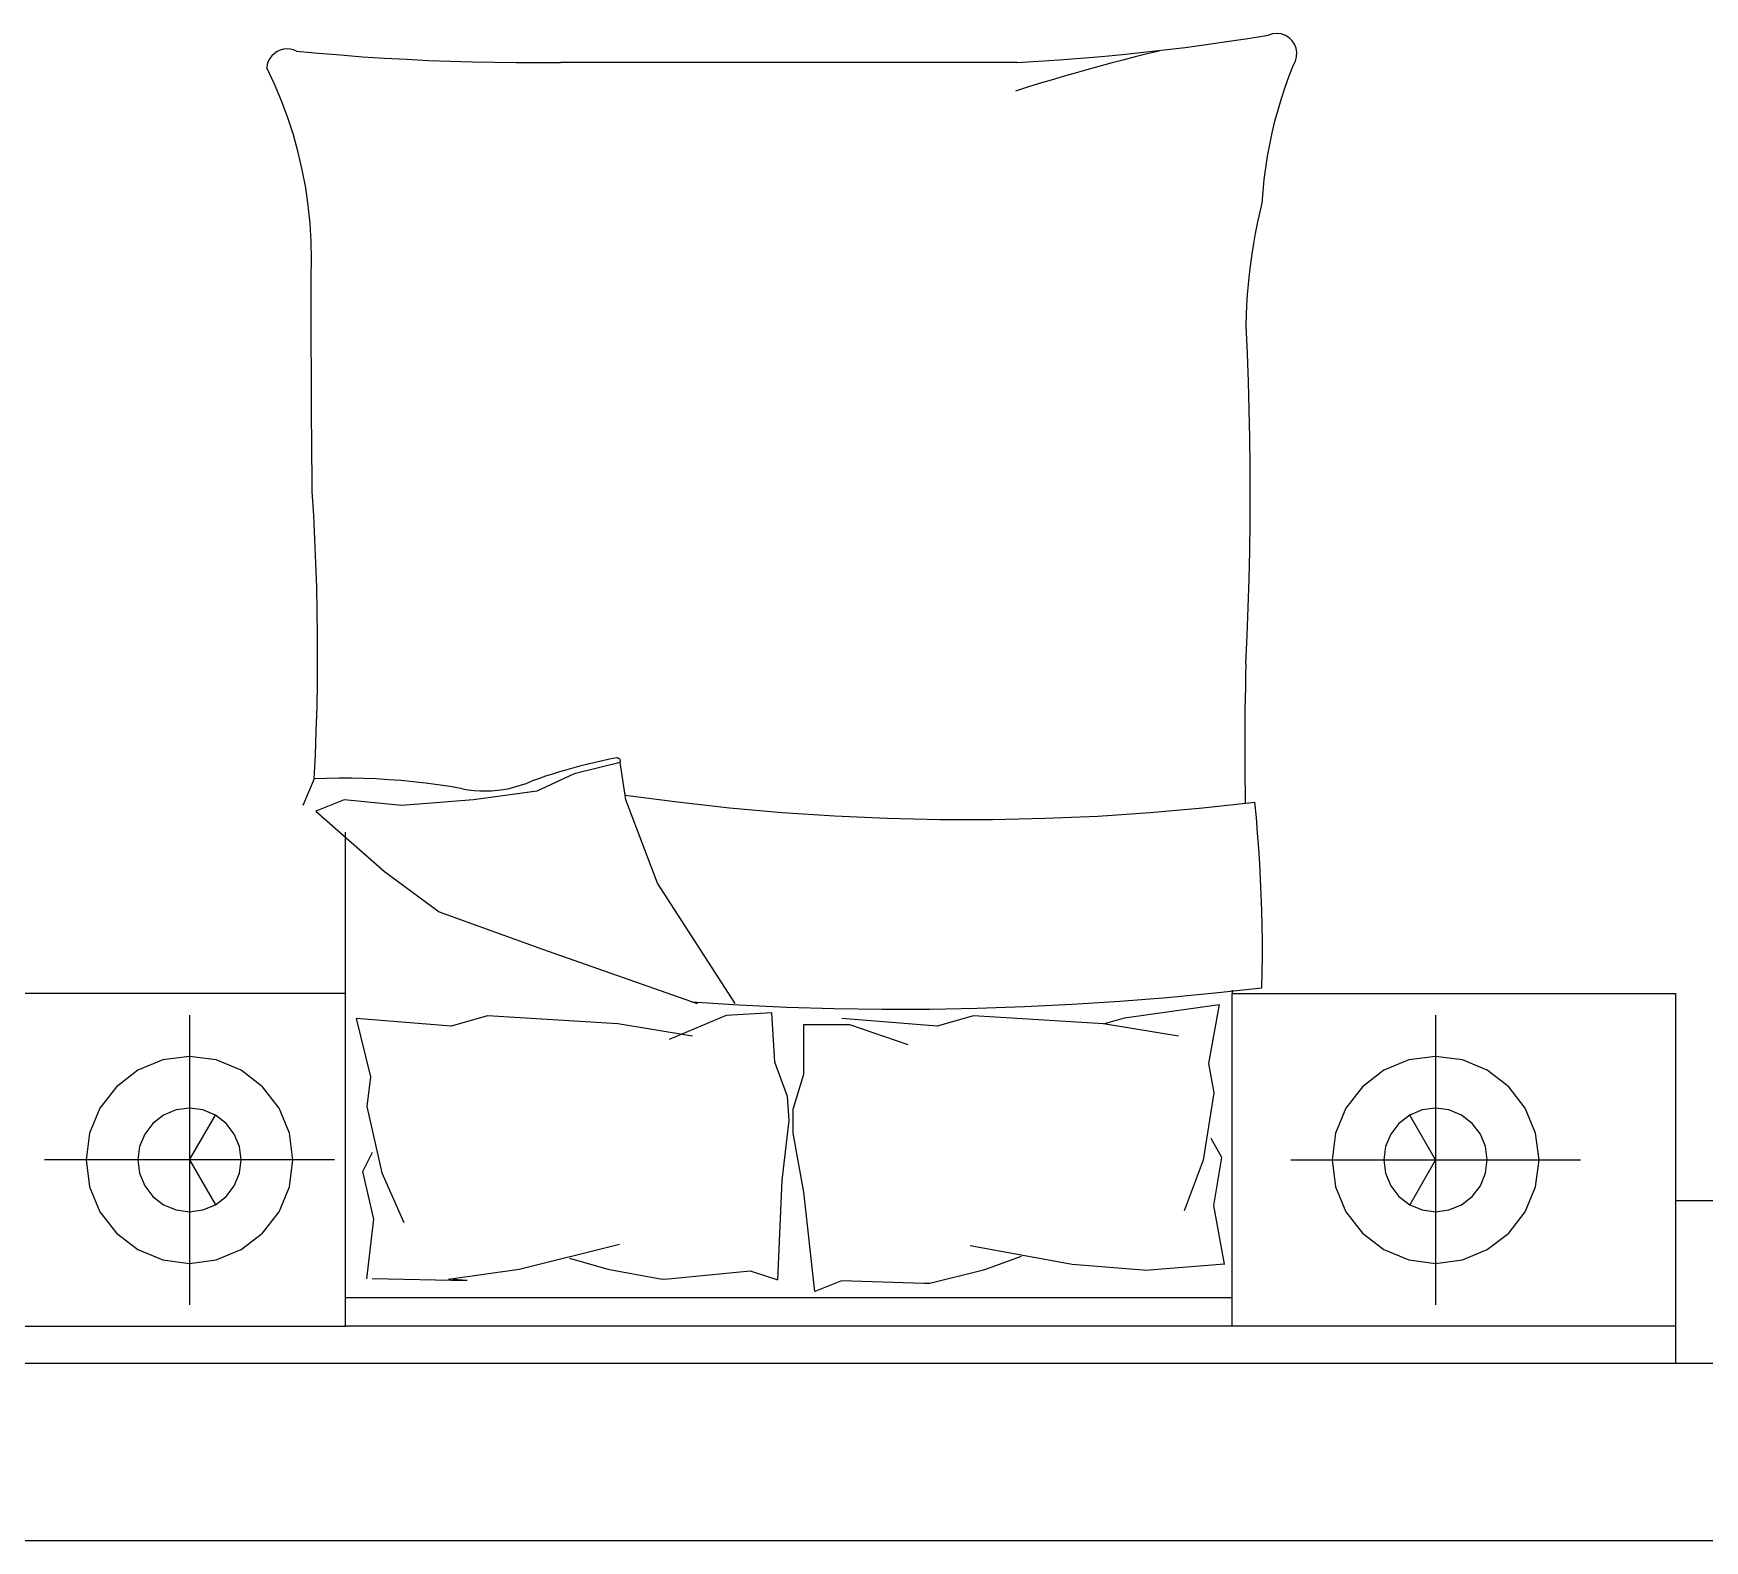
# Model space of a CAD drawing. Header units: centimetres. Extents: x 921 to 2601, y 2858 to 4336.
# Drawn here: x 1138.7 to 1388, y 3173.7 to 3398.5 of the extents above; entities that cross this region are included whole.
import ezdxf

# ---------------------------------------------------------------- set-up
doc = ezdxf.new("R2010")
doc.units = ezdxf.units.CM
doc.layers.add('結構', color=7, linetype='Continuous')

msp = doc.modelspace()

# ---------------------------------------------------------------- linework, layer by layer
at = {"layer": '結構'}
for p, q in [((1316.74, 3397.26), (1319.85, 3397.73)), ((1319.85, 3397.73), (1322.95, 3398.23)), ((1323.56, 3398.42), (1322.95, 3398.23)), ((1324.21, 3398.48), (1323.56, 3398.42)), ((1324.85, 3398.4), (1324.21, 3398.48)), ((1325.45, 3398.18), (1324.85, 3398.4)), ((1326, 3397.84), (1325.45, 3398.18)), ((1326.46, 3397.39), (1326, 3397.84)), ((1326.82, 3396.86), (1326.46, 3397.39)), ((1174.29, 3395.15), (1173.99, 3394.75)), ((1174.66, 3395.5), (1174.29, 3395.15)), ((1175.07, 3395.78), (1174.66, 3395.5)), ((1175.53, 3395.99), (1175.07, 3395.78)), ((1176.01, 3396.12), (1175.53, 3395.99)), ((1176.51, 3396.17), (1176.01, 3396.12)), ((1177.01, 3396.13), (1176.51, 3396.17)), ((1177.5, 3396.02), (1177.01, 3396.13)), ((1177.97, 3395.83), (1177.5, 3396.02)), ((1177.97, 3395.83), (1181.24, 3395.53)), ((1181.24, 3395.53), (1184.51, 3395.26)), ((1184.51, 3395.26), (1187.79, 3395.01)), ((1187.79, 3395.01), (1191.07, 3394.8)), ((1294.88, 3394.78), (1298.01, 3395.05)), ((1298.01, 3395.05), (1301.14, 3395.34)), ((1301.14, 3395.34), (1304.27, 3395.67)), ((1303.03, 3394.97), (1301.23, 3394.51)), ((1304.82, 3395.41), (1303.03, 3394.97)), ((1304.27, 3395.67), (1307.39, 3396.02)), ((1306.62, 3395.85), (1304.82, 3395.41)), ((1307.39, 3396.02), (1310.51, 3396.4)), ((1310.51, 3396.4), (1313.62, 3396.82)), ((1313.62, 3396.82), (1316.74, 3397.26)), ((1327.06, 3396.26), (1326.82, 3396.86)), ((1326.95, 3394.36), (1327.12, 3394.98)), ((1327.16, 3395.62), (1327.06, 3396.26)), ((1327.12, 3394.98), (1327.16, 3395.62)), ((1173.6, 3393.83), (1173.52, 3393.33)), ((1174.67, 3390.89), (1173.52, 3393.33)), ((1173.76, 3394.3), (1173.6, 3393.83)), ((1173.99, 3394.75), (1173.76, 3394.3)), ((1191.07, 3394.8), (1194.35, 3394.62)), ((1194.35, 3394.62), (1197.63, 3394.46)), ((1197.63, 3394.46), (1200.92, 3394.34)), ((1200.92, 3394.34), (1204.2, 3394.24)), ((1204.2, 3394.24), (1207.49, 3394.18)), ((1207.49, 3394.18), (1210.77, 3394.14)), ((1210.77, 3394.14), (1214.06, 3394.13)), ((1214.06, 3394.13), (1217.34, 3394.15)), ((1285.47, 3394.15), (1217.34, 3394.15)), ((1285.47, 3394.15), (1288.61, 3394.33)), ((1288.61, 3394.33), (1291.74, 3394.54)), ((1291.74, 3394.54), (1294.88, 3394.78)), ((1294.08, 3392.57), (1292.3, 3392.05)), ((1295.86, 3393.07), (1294.08, 3392.57)), ((1297.65, 3393.56), (1295.86, 3393.07)), ((1299.44, 3394.04), (1297.65, 3393.56)), ((1301.23, 3394.51), (1299.44, 3394.04)), ((1326.01, 3392.13), (1326.65, 3393.79)), ((1326.65, 3393.79), (1326.95, 3394.36)), ((1175.72, 3388.41), (1174.67, 3390.89)), ((1286.98, 3390.45), (1285.21, 3389.89)), ((1288.75, 3390.99), (1286.98, 3390.45)), ((1290.52, 3391.53), (1288.75, 3390.99)), ((1292.3, 3392.05), (1290.52, 3391.53)), ((1324.86, 3388.78), (1325.41, 3390.47)), ((1325.41, 3390.47), (1326.01, 3392.13)), ((1176.66, 3385.89), (1175.72, 3388.41)), ((1324.36, 3387.08), (1324.86, 3388.78)), ((1177.49, 3383.33), (1176.66, 3385.89)), ((1323.49, 3383.65), (1323.9, 3385.37)), ((1323.9, 3385.37), (1324.36, 3387.08)), ((1178.21, 3380.74), (1177.49, 3383.33)), ((1323.12, 3381.92), (1323.49, 3383.65)), ((1178.83, 3378.12), (1178.21, 3380.74)), ((1322.53, 3378.42), (1322.8, 3380.18)), ((1322.8, 3380.18), (1323.12, 3381.92)), ((1179.33, 3375.47), (1178.83, 3378.12)), ((1322.31, 3376.67), (1322.53, 3378.42)), ((1179.72, 3372.81), (1179.33, 3375.47)), ((1322.13, 3374.9), (1322.31, 3376.67)), ((1180, 3370.13), (1179.72, 3372.81)), ((1321.65, 3371.65), (1322.01, 3373.14)), ((1322.01, 3373.14), (1322.13, 3374.9)), ((1180.16, 3367.44), (1180, 3370.13)), ((1321.02, 3368.65), (1321.32, 3370.15)), ((1321.32, 3370.15), (1321.65, 3371.65)), ((1320.75, 3367.14), (1321.02, 3368.65)), ((1180.21, 3364.75), (1180.16, 3367.44)), ((1320.3, 3364.11), (1320.51, 3365.63)), ((1320.51, 3365.63), (1320.75, 3367.14)), ((1180.15, 3362.06), (1180.21, 3364.75)), ((1319.95, 3361.06), (1320.11, 3362.59)), ((1320.11, 3362.59), (1320.3, 3364.11)), ((1180.15, 3359.4), (1180.15, 3362.06)), ((1319.82, 3359.54), (1319.95, 3361.06)), ((1180.16, 3356.75), (1180.15, 3359.4)), ((1319.65, 3356.48), (1319.72, 3358.01)), ((1319.72, 3358.01), (1319.82, 3359.54)), ((1180.16, 3354.09), (1180.16, 3356.75)), ((1319.61, 3354.94), (1319.65, 3356.48)), ((1180.17, 3351.43), (1180.16, 3354.09)), ((1319.79, 3350.74), (1319.61, 3354.94)), ((1180.18, 3348.78), (1180.17, 3351.43)), ((1319.94, 3346.54), (1319.79, 3350.74)), ((1180.19, 3346.12), (1180.18, 3348.78)), ((1180.21, 3343.46), (1180.19, 3346.12)), ((1320.06, 3342.33), (1319.94, 3346.54)), ((1180.22, 3340.81), (1180.21, 3343.46)), ((1180.24, 3338.15), (1180.22, 3340.81)), ((1320.14, 3338.13), (1320.06, 3342.33)), ((1180.26, 3335.49), (1180.24, 3338.15)), ((1320.19, 3333.92), (1320.14, 3338.13)), ((1180.29, 3332.84), (1180.26, 3335.49)), ((1180.31, 3330.18), (1180.29, 3332.84)), ((1320.21, 3329.72), (1320.19, 3333.92)), ((1180.53, 3326.61), (1180.31, 3330.18)), ((1320.19, 3325.51), (1320.21, 3329.72)), ((1180.72, 3323.04), (1180.53, 3326.61)), ((1320.13, 3321.3), (1320.19, 3325.51)), ((1180.87, 3319.47), (1180.72, 3323.04)), ((1320.04, 3317.1), (1320.13, 3321.3)), ((1180.98, 3315.9), (1180.87, 3319.47)), ((1181.06, 3312.32), (1180.98, 3315.9)), ((1319.92, 3312.89), (1320.04, 3317.1)), ((1319.76, 3308.69), (1319.92, 3312.89)), ((1181.1, 3308.75), (1181.06, 3312.32)), ((1181.11, 3305.17), (1181.1, 3308.75)), ((1319.57, 3304.49), (1319.76, 3308.69)), ((1181.08, 3301.6), (1181.11, 3305.17)), ((1319.53, 3302.76), (1319.49, 3301.02)), ((1319.57, 3304.49), (1319.53, 3302.76)), ((1181.02, 3298.03), (1181.08, 3301.6)), ((1319.49, 3301.02), (1319.46, 3299.29)), ((1180.92, 3294.45), (1181.02, 3298.03)), ((1319.46, 3299.29), (1319.43, 3297.55)), ((1319.42, 3295.82), (1319.41, 3294.09)), ((1319.43, 3297.55), (1319.42, 3295.82)), ((1180.79, 3290.88), (1180.92, 3294.45)), ((1319.41, 3294.09), (1319.4, 3292.35)), ((1180.62, 3287.31), (1180.79, 3290.88)), ((1224.67, 3290.24), (1223.59, 3290.01)), ((1225.75, 3290.45), (1224.67, 3290.24)), ((1225.83, 3290.44), (1225.75, 3290.45)), ((1225.91, 3290.42), (1225.83, 3290.44)), ((1225.99, 3290.39), (1225.91, 3290.42)), ((1226.06, 3290.35), (1225.99, 3290.39)), ((1226.12, 3290.3), (1226.06, 3290.35)), ((1226.17, 3290.23), (1226.12, 3290.3)), ((1226.22, 3290.16), (1226.17, 3290.23)), ((1319.4, 3292.35), (1319.4, 3290.62)), ((1319.4, 3290.62), (1319.41, 3288.89)), ((1219.38, 3288.05), (1213.81, 3285.48)), ((1216.15, 3288.03), (1215.1, 3287.69)), ((1217.2, 3288.36), (1216.15, 3288.03)), ((1218.26, 3288.67), (1217.2, 3288.36)), ((1219.32, 3288.97), (1218.26, 3288.67)), ((1220.38, 3289.25), (1219.32, 3288.97)), ((1226.24, 3289.76), (1219.38, 3288.05)), ((1221.45, 3289.52), (1220.38, 3289.25)), ((1222.52, 3289.77), (1221.45, 3289.52)), ((1223.59, 3290.01), (1222.52, 3289.77)), ((1226.25, 3290.09), (1226.22, 3290.16)), ((1226.24, 3289.76), (1226.26, 3289.84)), ((1226.99, 3284.9), (1226.24, 3289.76)), ((1226.27, 3290.01), (1226.25, 3290.09)), ((1226.26, 3289.84), (1226.27, 3289.92)), ((1226.27, 3289.92), (1226.27, 3290.01)), ((1319.41, 3288.89), (1319.43, 3287.15)), ((1180.62, 3287.31), (1178.91, 3283.32)), ((1182.46, 3287.38), (1180.62, 3287.31)), ((1184.31, 3287.41), (1182.46, 3287.38)), ((1186.16, 3287.4), (1184.31, 3287.41)), ((1188.01, 3287.37), (1186.16, 3287.4)), ((1189.85, 3287.3), (1188.01, 3287.37)), ((1191.7, 3287.19), (1189.85, 3287.3)), ((1193.54, 3287.05), (1191.7, 3287.19)), ((1195.38, 3286.88), (1193.54, 3287.05)), ((1197.22, 3286.67), (1195.38, 3286.88)), ((1199.05, 3286.43), (1197.22, 3286.67)), ((1200.88, 3286.16), (1199.05, 3286.43)), ((1202.7, 3285.85), (1200.88, 3286.16)), ((1202.7, 3285.85), (1203.57, 3285.7)), ((1203.57, 3285.7), (1204.44, 3285.59)), ((1213.81, 3285.48), (1204.38, 3284.19)), ((1204.44, 3285.59), (1205.32, 3285.53)), ((1205.32, 3285.53), (1206.19, 3285.52)), ((1206.19, 3285.52), (1207.07, 3285.54)), ((1207.07, 3285.54), (1207.95, 3285.62)), ((1207.95, 3285.62), (1208.82, 3285.73)), ((1208.82, 3285.73), (1209.68, 3285.89)), ((1209.68, 3285.89), (1210.54, 3286.1)), ((1210.54, 3286.1), (1211.38, 3286.35)), ((1211.38, 3286.35), (1212.21, 3286.64)), ((1212.21, 3286.64), (1213.02, 3286.97)), ((1214.06, 3287.34), (1213.02, 3286.97)), ((1215.1, 3287.69), (1214.06, 3287.34)), ((1319.43, 3287.15), (1319.45, 3285.42)), ((1319.45, 3285.42), (1319.47, 3283.68)), ((1185.09, 3284.19), (1180.84, 3282.48)), ((1193.66, 3283.34), (1185.09, 3284.19)), ((1204.38, 3284.19), (1193.66, 3283.34)), ((1226.99, 3284.9), (1234.77, 3283.87)), ((1227.1, 3284.19), (1226.99, 3284.9)), ((1231.81, 3271.77), (1227.1, 3284.19)), ((1234.77, 3283.87), (1242.57, 3283)), ((1242.57, 3283), (1250.39, 3282.31)), ((1305.3, 3282.28), (1313.12, 3282.97)), ((1313.12, 3282.97), (1320.92, 3283.82)), ((1321.13, 3281.53), (1320.92, 3283.82)), ((1180.84, 3282.48), (1191.09, 3273.49)), ((1250.39, 3282.31), (1258.23, 3281.79)), ((1258.23, 3281.79), (1266.07, 3281.44)), ((1266.07, 3281.44), (1273.92, 3281.26)), ((1273.92, 3281.26), (1281.77, 3281.26)), ((1281.77, 3281.26), (1289.62, 3281.43)), ((1289.62, 3281.43), (1297.46, 3281.77)), ((1297.46, 3281.77), (1305.3, 3282.28)), ((1321.32, 3279.23), (1321.13, 3281.53)), ((1185.27, 3255.29), (1185.27, 3279.34)), ((1321.49, 3276.92), (1321.32, 3279.23)), ((1321.64, 3274.62), (1321.49, 3276.92)), ((1191.09, 3273.49), (1199.24, 3267.49)), ((1321.76, 3272.32), (1321.64, 3274.62)), ((1243.41, 3253.8), (1231.81, 3271.77)), ((1321.86, 3270.01), (1321.76, 3272.32)), ((1321.93, 3267.7), (1321.86, 3270.01)), ((1199.24, 3267.49), (1214.67, 3261.92)), ((1321.99, 3265.4), (1321.93, 3267.7)), ((1322.02, 3263.09), (1321.99, 3265.4)), ((1322.02, 3260.78), (1322.02, 3263.09)), ((1214.67, 3261.92), (1237.74, 3253.8)), ((1322, 3258.47), (1322.02, 3260.78)), ((1321.96, 3256.17), (1322, 3258.47)), ((1307.83, 3254.71), (1314.91, 3255.38)), ((1314.91, 3255.38), (1321.96, 3256.17)), ((1317.54, 3255.81), (1317.54, 3255.29)), ((1185.27, 3255.29), (1112.8, 3255.29)), ((1185.27, 3209.93), (1185.27, 3255.29)), ((1236.88, 3254.04), (1243.97, 3253.61)), ((1243.97, 3253.61), (1251.07, 3253.29)), ((1251.07, 3253.29), (1258.17, 3253.08)), ((1258.17, 3253.08), (1265.27, 3252.98)), ((1265.27, 3252.98), (1272.37, 3252.99)), ((1272.37, 3252.99), (1279.47, 3253.11)), ((1279.47, 3253.11), (1286.57, 3253.35)), ((1286.57, 3253.35), (1293.67, 3253.69)), ((1293.67, 3253.69), (1300.75, 3254.14)), ((1300.75, 3254.14), (1307.83, 3254.71)), ((1301.47, 3251.68), (1315.58, 3253.68)), ((1315.58, 3253.68), (1313.98, 3244.88)), ((1317.54, 3255.29), (1383.68, 3255.29)), ((1317.54, 3209.93), (1317.54, 3255.29)), ((1383.68, 3224.43), (1383.68, 3255.29)), ((1162, 3252.09), (1162, 3245.92)), ((1201.04, 3250.44), (1186.84, 3251.56)), ((1186.84, 3251.56), (1188.99, 3242.87)), ((1206.47, 3251.98), (1201.04, 3250.44)), ((1225.87, 3250.79), (1206.47, 3251.98)), ((1237.03, 3248.94), (1225.87, 3250.79)), ((1242.05, 3252.02), (1233.55, 3248.46)), ((1248.84, 3252.44), (1242.05, 3252.02)), ((1249.3, 3245.04), (1248.84, 3252.44)), ((1253.65, 3243.28), (1253.65, 3250.7)), ((1253.65, 3250.7), (1260.45, 3250.7)), ((1273.51, 3250.44), (1259.31, 3251.56)), ((1260.45, 3250.7), (1269.15, 3247.68)), ((1278.94, 3251.98), (1273.51, 3250.44)), ((1298.34, 3250.79), (1278.94, 3251.98)), ((1298.34, 3250.79), (1301.47, 3251.68)), ((1309.5, 3248.94), (1298.34, 3250.79)), ((1347.85, 3252.09), (1347.85, 3245.92)), ((1158.01, 3245.39), (1154.29, 3243.85)), ((1162, 3245.92), (1158.01, 3245.39)), ((1166, 3245.39), (1162, 3245.92)), ((1162, 3245.92), (1162, 3238.2)), ((1169.72, 3243.85), (1166, 3245.39)), ((1343.86, 3245.39), (1340.14, 3243.85)), ((1347.85, 3245.92), (1343.86, 3245.39)), ((1351.85, 3245.39), (1347.85, 3245.92)), ((1347.85, 3245.92), (1347.85, 3238.2)), ((1355.57, 3243.85), (1351.85, 3245.39)), ((1154.29, 3243.85), (1151.09, 3241.4)), ((1172.91, 3241.4), (1169.72, 3243.85)), ((1188.99, 3242.87), (1188.46, 3238.43)), ((1251.22, 3239.94), (1249.3, 3245.04)), ((1252.05, 3238.08), (1253.65, 3243.28)), ((1313.98, 3244.88), (1314.78, 3240.48)), ((1340.14, 3243.85), (1336.94, 3241.4)), ((1358.77, 3241.4), (1355.57, 3243.85)), ((1151.09, 3241.4), (1148.64, 3238.2)), ((1175.37, 3238.2), (1172.91, 3241.4)), ((1314.78, 3240.48), (1313.18, 3230.47)), ((1336.94, 3241.4), (1334.49, 3238.2)), ((1361.22, 3238.2), (1358.77, 3241.4)), ((1148.64, 3238.2), (1147.1, 3234.48)), ((1160.01, 3237.94), (1158.14, 3237.17)), ((1162, 3238.2), (1160.01, 3237.94)), ((1164, 3237.94), (1162, 3238.2)), ((1162, 3238.2), (1162, 3230.49)), ((1165.86, 3237.17), (1164, 3237.94)), ((1176.91, 3234.48), (1175.37, 3238.2)), ((1188.46, 3238.43), (1190.68, 3228.54)), ((1251.45, 3236.35), (1251.22, 3239.94)), ((1252.05, 3234.47), (1252.05, 3238.08)), ((1334.49, 3238.2), (1332.95, 3234.48)), ((1345.86, 3237.94), (1344, 3237.17)), ((1347.85, 3238.2), (1345.86, 3237.94)), ((1349.85, 3237.94), (1347.85, 3238.2)), ((1347.85, 3238.2), (1347.85, 3230.49)), ((1351.71, 3237.17), (1349.85, 3237.94)), ((1362.76, 3234.48), (1361.22, 3238.2)), ((1156.55, 3235.94), (1155.32, 3234.35)), ((1158.14, 3237.17), (1156.55, 3235.94)), ((1162, 3230.49), (1165.86, 3237.17)), ((1167.46, 3235.94), (1165.86, 3237.17)), ((1168.68, 3234.35), (1167.46, 3235.94)), ((1250.4, 3227.46), (1251.45, 3236.35)), ((1342.4, 3235.94), (1341.17, 3234.35)), ((1344, 3237.17), (1342.4, 3235.94)), ((1347.85, 3230.49), (1344, 3237.17)), ((1353.31, 3235.94), (1351.71, 3237.17)), ((1354.54, 3234.35), (1353.31, 3235.94)), ((1147.1, 3234.48), (1146.57, 3230.49)), ((1155.32, 3234.35), (1154.55, 3232.49)), ((1169.46, 3232.49), (1168.68, 3234.35)), ((1177.43, 3230.49), (1176.91, 3234.48)), ((1253.65, 3225.67), (1252.05, 3234.47)), ((1315.98, 3230.87), (1314.38, 3233.67)), ((1332.95, 3234.48), (1332.42, 3230.49)), ((1341.17, 3234.35), (1340.4, 3232.49)), ((1355.31, 3232.49), (1354.54, 3234.35)), ((1363.29, 3230.49), (1362.76, 3234.48)), ((1146.57, 3230.49), (1140.4, 3230.49)), ((1146.57, 3230.49), (1147.1, 3226.49)), ((1154.29, 3230.49), (1146.57, 3230.49)), ((1154.55, 3232.49), (1154.29, 3230.49)), ((1154.29, 3230.49), (1154.55, 3228.49)), ((1162, 3230.49), (1154.29, 3230.49)), ((1162, 3230.49), (1165.86, 3223.81)), ((1162, 3230.49), (1162, 3222.77)), ((1169.72, 3230.49), (1162, 3230.49)), ((1169.72, 3230.49), (1169.46, 3232.49)), ((1169.46, 3228.49), (1169.72, 3230.49)), ((1177.43, 3230.49), (1169.72, 3230.49)), ((1176.91, 3226.49), (1177.43, 3230.49)), ((1183.61, 3230.49), (1177.43, 3230.49)), ((1187.86, 3228.77), (1189.29, 3231.66)), ((1313.18, 3230.47), (1310.38, 3222.87)), ((1314.78, 3223.67), (1315.98, 3230.87)), ((1326.25, 3230.49), (1332.42, 3230.49)), ((1332.42, 3230.49), (1332.95, 3226.49)), ((1332.42, 3230.49), (1340.14, 3230.49)), ((1340.4, 3232.49), (1340.14, 3230.49)), ((1340.14, 3230.49), (1340.4, 3228.49)), ((1340.14, 3230.49), (1347.85, 3230.49)), ((1347.85, 3230.49), (1344, 3223.81)), ((1347.85, 3230.49), (1369.46, 3230.49)), ((1347.85, 3230.49), (1347.85, 3222.77)), ((1355.57, 3230.49), (1355.31, 3232.49)), ((1355.31, 3228.49), (1355.57, 3230.49)), ((1362.76, 3226.49), (1363.29, 3230.49)), ((1154.55, 3228.49), (1155.32, 3226.63)), ((1168.68, 3226.63), (1169.46, 3228.49)), ((1189.51, 3221.65), (1187.86, 3228.77)), ((1190.68, 3228.54), (1193.95, 3221.13)), ((1340.4, 3228.49), (1341.17, 3226.63)), ((1354.54, 3226.63), (1355.31, 3228.49)), ((1147.1, 3226.49), (1148.64, 3222.77)), ((1155.32, 3226.63), (1156.55, 3225.03)), ((1167.46, 3225.03), (1168.68, 3226.63)), ((1175.37, 3222.77), (1176.91, 3226.49)), ((1249.73, 3212.58), (1250.4, 3227.46)), ((1255.25, 3210.86), (1253.65, 3225.67)), ((1332.95, 3226.49), (1334.49, 3222.77)), ((1341.17, 3226.63), (1342.4, 3225.03)), ((1353.31, 3225.03), (1354.54, 3226.63)), ((1361.22, 3222.77), (1362.76, 3226.49)), ((1156.55, 3225.03), (1158.14, 3223.81)), ((1158.14, 3223.81), (1160.01, 3223.04)), ((1160.01, 3223.04), (1162, 3222.77)), ((1162, 3222.77), (1164, 3223.04)), ((1164, 3223.04), (1165.86, 3223.81)), ((1165.86, 3223.81), (1167.46, 3225.03)), ((1316.37, 3214.93), (1314.78, 3223.67)), ((1342.4, 3225.03), (1344, 3223.81)), ((1344, 3223.81), (1345.86, 3223.04)), ((1345.86, 3223.04), (1347.85, 3222.77)), ((1347.85, 3222.77), (1349.85, 3223.04)), ((1349.85, 3223.04), (1351.71, 3223.81)), ((1351.71, 3223.81), (1353.31, 3225.03)), ((1383.68, 3224.43), (1495.28, 3224.43)), ((1383.68, 3205.69), (1383.68, 3224.43)), ((1148.64, 3222.77), (1151.09, 3219.58)), ((1162, 3222.77), (1162, 3215.06)), ((1172.91, 3219.58), (1175.37, 3222.77)), ((1188.46, 3212.76), (1189.51, 3221.65)), ((1334.49, 3222.77), (1336.94, 3219.58)), ((1347.85, 3222.77), (1347.85, 3215.06)), ((1358.77, 3219.58), (1361.22, 3222.77)), ((1151.09, 3219.58), (1154.29, 3217.12)), ((1169.72, 3217.12), (1172.91, 3219.58)), ((1211.15, 3214.18), (1226.15, 3217.93)), ((1336.94, 3219.58), (1340.14, 3217.12)), ((1355.57, 3217.12), (1358.77, 3219.58)), ((1154.29, 3217.12), (1158.01, 3215.58)), ((1158.01, 3215.58), (1162, 3215.06)), ((1162, 3215.06), (1166, 3215.58)), ((1166, 3215.58), (1169.72, 3217.12)), ((1218.66, 3215.86), (1224.38, 3214.21)), ((1293.65, 3214.87), (1278.44, 3217.67)), ((1286.04, 3216.07), (1280.44, 3214.07)), ((1340.14, 3217.12), (1343.86, 3215.58)), ((1343.86, 3215.58), (1347.85, 3215.06)), ((1347.85, 3215.06), (1351.85, 3215.58)), ((1351.85, 3215.58), (1355.57, 3217.12)), ((1162, 3215.06), (1162, 3208.88)), ((1200.64, 3212.72), (1211.15, 3214.18)), ((1224.38, 3214.21), (1232.49, 3212.71)), ((1233.38, 3212.77), (1245.63, 3213.93)), ((1245.63, 3213.93), (1249.73, 3212.58)), ((1280.44, 3214.07), (1272.44, 3212.06)), ((1304.23, 3214.07), (1293.65, 3214.87)), ((1304.52, 3214.01), (1304.23, 3214.07)), ((1316.37, 3214.93), (1304.52, 3214.01)), ((1316.38, 3214.87), (1316.37, 3214.93)), ((1347.85, 3215.06), (1347.85, 3208.88)), ((1189.26, 3212.81), (1203.41, 3212.5)), ((1203.41, 3212.5), (1200.64, 3212.72)), ((1232.49, 3212.71), (1233.38, 3212.77)), ((1259.25, 3212.46), (1255.25, 3210.86)), ((1271.55, 3212.06), (1259.25, 3212.46)), ((1272.44, 3212.06), (1271.55, 3212.06)), ((1317.54, 3209.93), (1185.27, 3209.93)), ((1185.27, 3205.69), (1185.27, 3209.93)), ((1317.54, 3205.69), (1317.54, 3209.93)), ((1112.8, 3205.69), (1185.27, 3205.69)), ((1317.54, 3205.69), (1185.27, 3205.69)), ((1383.68, 3205.69), (1317.54, 3205.69)), ((1383.68, 3200.18), (1383.68, 3205.69)), ((1112.8, 3200.18), (1383.68, 3200.18)), ((1383.68, 3200.18), (1495.28, 3200.18)), ((1086.34, 3173.72), (1606.61, 3173.72))]:
    msp.add_line(p, q, dxfattribs=at)

doc.saveas('drawing.dxf')
